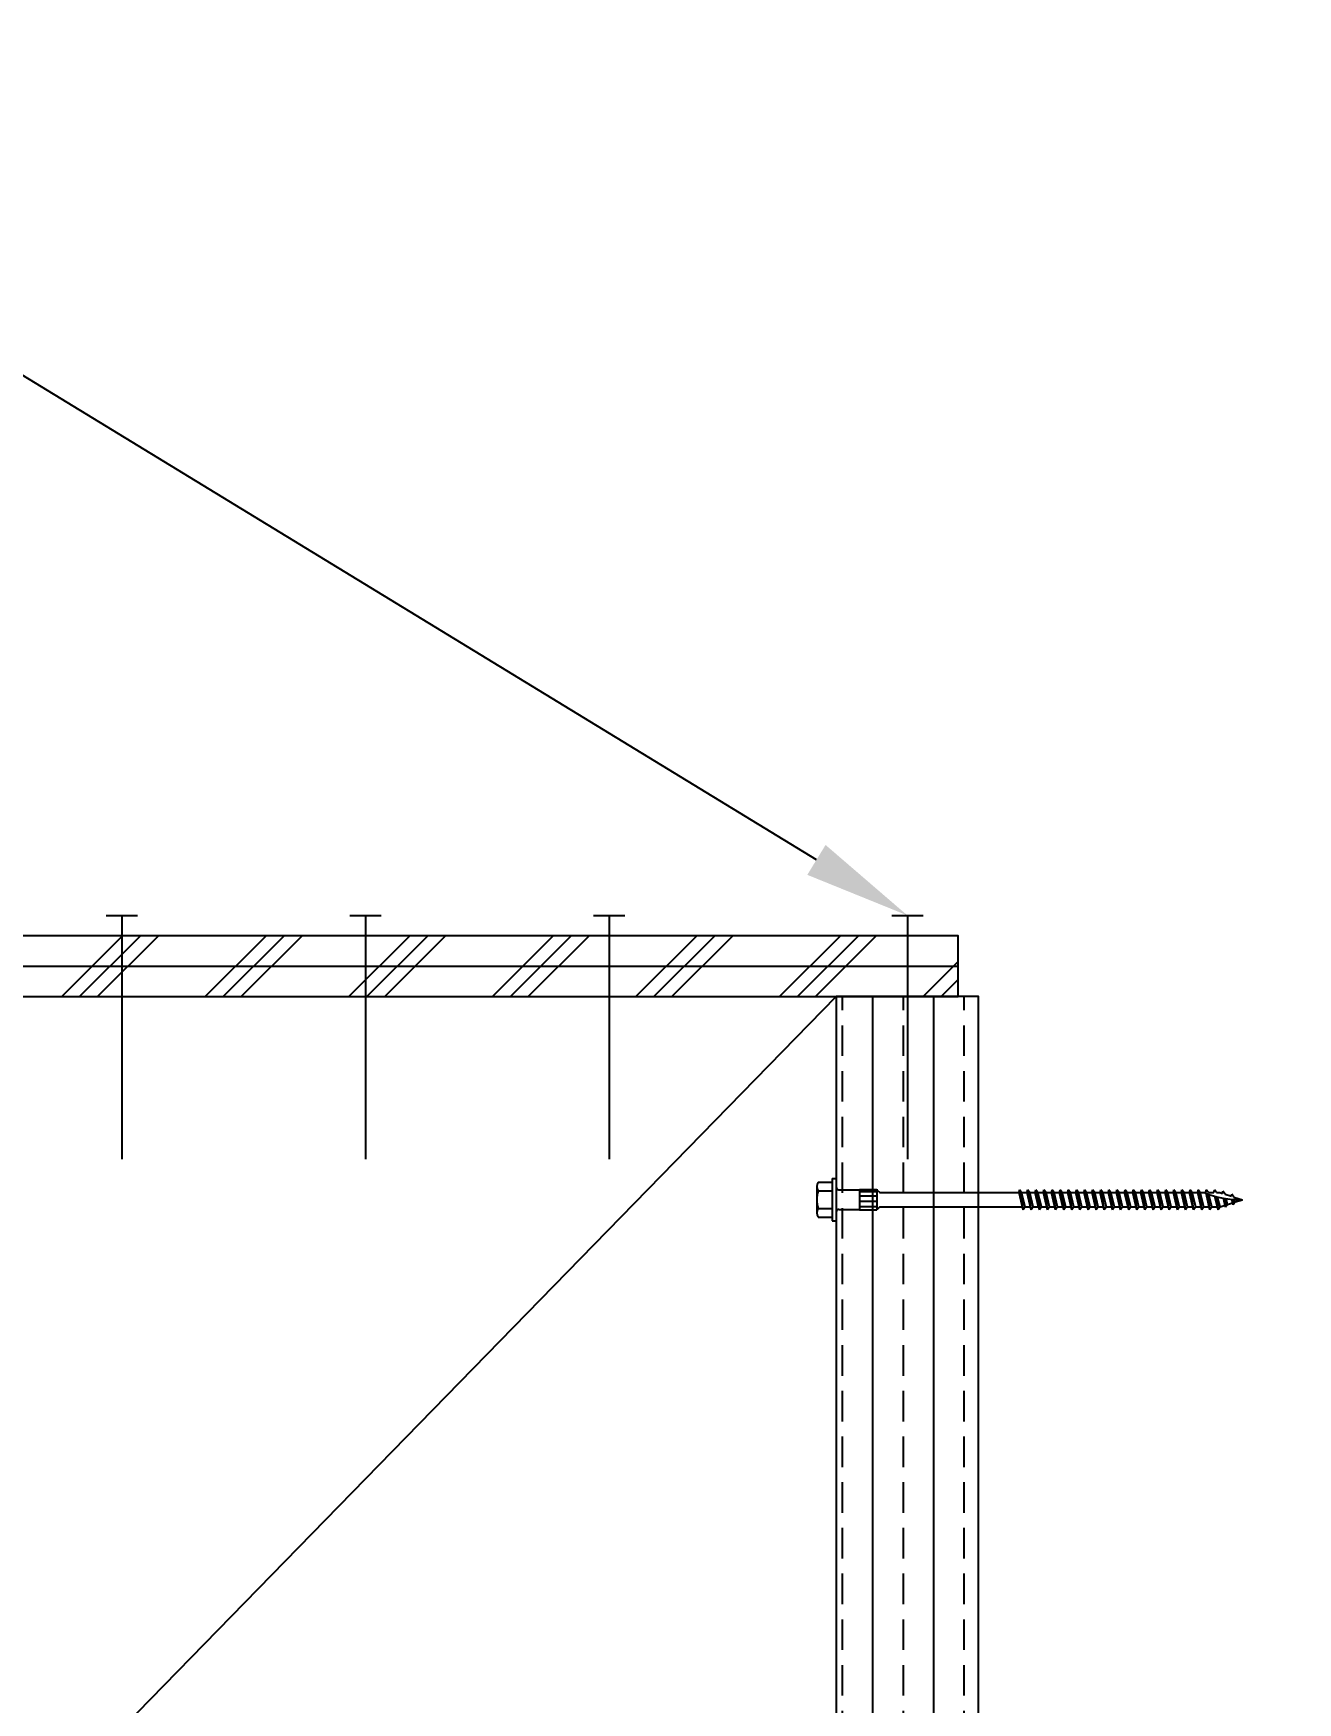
# Model space of a CAD drawing. Header units: inches. Extents: x -2661 to 42767, y -1222 to 9099.
# Drawn here: x 1847.16 to 1862.73, y 1281.73 to 1302.28 of the extents above; entities that cross this region are included whole.
import ezdxf
from ezdxf import colors
from ezdxf.entities.mleader import LeaderData, LeaderLine
from ezdxf.math import Vec2, Vec3

# ---------------------------------------------------------------- set-up
doc = ezdxf.new("R2010")
doc.units = ezdxf.units.IN
doc.header["$LTSCALE"] = 12
doc.header["$MEASUREMENT"] = 0
doc.layers.get('0').update_dxf_attribs({"linetype": 'CONTINUOUS'})
for name, color, linetype in [('S-ANNO-NOTE', 4, 'CONTINUOUS'), ('S-FASTENERS', 2, 'CONTINUOUS'), ('S-NAIL', 2, 'CONTINUOUS'), ('S-SIMPSON', 2, 'CONTINUOUS'), ('S-WOOD', 3, 'CONTINUOUS')]:
    doc.layers.add(name, color=color, linetype=linetype)
doc.styles.add('Arial', font='arial.ttf', dxfattribs={"width": 0.85})

# ---------------------------------------------------------------- blocks, each defined once
blk = doc.blocks.new('*U520')
at = {"color": 0}
blk.add_line((0, 11.875), (11.594, 0), dxfattribs=at)
blk.add_lwpolyline([(0, 11.875), (0, 0), (11.594, 0), (11.594, 11.875)], close=True)
blk = doc.blocks.new('10d')
at = {"color": 3}
blk.add_line((0.193, 0.25), (-0.193, 0.25), dxfattribs=at)
at = {"color": 2}
blk.add_line((0, 0.25), (0, -2.75), dxfattribs=at)
blk = doc.blocks.new('*U1291')
at = {"layer": 'S-WOOD'}
h = blk.add_hatch(dxfattribs=at)
h.set_pattern_fill('ANSI33', color=1, scale=3, angle=45, style=0)
h.set_pattern_definition([(90, (0.25, -8.375), (-0.75, 1e-16), []), (90, (0.625, -8), (-0.75, 1e-16), [0.375, -0.1875])])
h.paths.add_polyline_path([(1.75, -11.875), (0, -11.875), (0, 0), (1.75, 0)])
at = {"color": 4}
blk.add_lwpolyline([(0, 0), (1.75, 0), (1.75, -11.875), (0, -11.875)], close=True, dxfattribs=at)
blk.add_lwpolyline([(1.75, -11.875), (0, -11.875), (0, 0), (1.75, 0)], close=True)
blk = doc.blocks.new('SDS.25X5-f')
at = {"layer": 'S-SIMPSON'}
for p, q in [((-0.217, 0.224), (-0.217, 0.05)), ((0.162, 0.24), (-0.162, 0.24)), ((-0.108, 0.224), (-0.108, 0.05)), ((0.108, 0.224), (0.108, 0.05)), ((0.217, 0.224), (0.217, 0.05)), ((0.26, 0.05), (-0.26, 0.05)), ((-0.26, 0.05), (-0.26, 0)), ((0.26, 0), (-0.26, 0)), ((0.26, 0.05), (0.26, 0)), ((-0.126, -0.286), (-0.126, -0.5)), ((0.126, -0.286), (-0.126, -0.286)), ((-0.082, -0.286), (-0.082, -0.5)), ((-0.019, -0.286), (-0.019, -0.5)), ((0.049, -0.286), (0.049, -0.5)), ((0.102, -0.286), (0.102, -0.5)), ((0.126, -0.286), (0.126, -0.5)), ((0.128, -0.5), (-0.124, -0.5)), ((-0.087, -0.536), (-0.123, -0.5)), ((-0.087, -0.536), (-0.087, -2.291)), ((-0.087, -0.575), (-0.087, -2.291)), ((0.123, -0.5), (0.087, -0.536)), ((0.087, -0.532), (0.087, -2.25)), ((0.087, -0.532), (0.087, -2.25)), ((-0.087, -2.225), (-0.087, -2.291)), ((-0.087, -2.225), (-0.087, -2.291)), ((-0.087, -2.225), (-0.087, -2.291)), ((0.087, -2.182), (0.087, -2.25)), ((0.087, -2.182), (0.087, -2.25))]:
    blk.add_line(p, q, dxfattribs=at)
at = {"layer": 'S-SIMPSON', "color": 1}
for p, q in [((-0.123, -2.3), (0.087, -2.25)), ((-0.123, -2.3), (0.087, -2.25)), ((-0.123, -2.3), (0.087, -2.25)), ((0.123, -2.256), (-0.123, -2.3)), ((0.123, -2.256), (-0.123, -2.3)), ((0.123, -2.256), (-0.123, -2.3)), ((0.087, -2.25), (0.123, -2.256)), ((0.087, -2.25), (0.123, -2.256)), ((0.087, -2.25), (0.123, -2.256)), ((0.087, -2.282), (0.123, -2.256)), ((0.087, -2.282), (0.123, -2.256)), ((0.087, -2.282), (0.123, -2.256)), ((-0.087, -2.325), (-0.123, -2.3)), ((-0.087, -2.325), (-0.123, -2.3)), ((-0.087, -2.325), (-0.123, -2.3)), ((-0.123, -2.4), (0.087, -2.35)), ((-0.123, -2.4), (0.087, -2.35)), ((-0.123, -2.4), (0.087, -2.35)), ((-0.123, -2.4), (0.087, -2.35)), ((0.123, -2.356), (-0.123, -2.4)), ((0.123, -2.356), (-0.123, -2.4)), ((0.123, -2.356), (-0.123, -2.4)), ((0.123, -2.356), (-0.123, -2.4)), ((-0.087, -2.425), (-0.123, -2.4)), ((-0.087, -2.425), (-0.123, -2.4)), ((-0.087, -2.425), (-0.123, -2.4)), ((-0.087, -2.425), (-0.123, -2.4)), ((-0.087, -2.425), (-0.123, -2.4)), ((-0.123, -2.5), (0.087, -2.45)), ((-0.123, -2.5), (0.087, -2.45)), ((-0.123, -2.5), (0.087, -2.45)), ((-0.123, -2.5), (0.087, -2.45)), ((-0.123, -2.5), (0.087, -2.45)), ((-0.123, -2.5), (0.087, -2.45)), ((-0.123, -2.5), (0.087, -2.45)), ((-0.123, -2.5), (0.087, -2.45)), ((0.123, -2.456), (-0.123, -2.5)), ((0.123, -2.456), (-0.123, -2.5)), ((0.123, -2.456), (-0.123, -2.5)), ((0.123, -2.456), (-0.123, -2.5)), ((0.123, -2.456), (-0.123, -2.5)), ((0.123, -2.456), (-0.123, -2.5)), ((0.123, -2.456), (-0.123, -2.5)), ((0.123, -2.456), (-0.123, -2.5)), ((0.123, -2.456), (-0.123, -2.5)), ((-0.087, -2.325), (0.087, -2.282)), ((-0.087, -2.325), (0.087, -2.282)), ((-0.087, -2.325), (0.087, -2.282)), ((-0.087, -2.325), (-0.087, -2.391)), ((-0.087, -2.325), (-0.087, -2.391)), ((-0.087, -2.325), (-0.087, -2.391)), ((-0.087, -2.325), (-0.087, -2.391)), ((-0.087, -2.325), (-0.087, -2.391)), ((-0.087, -2.325), (-0.087, -2.391)), ((-0.087, -2.425), (0.087, -2.382)), ((-0.087, -2.425), (0.087, -2.382)), ((-0.087, -2.425), (0.087, -2.382)), ((-0.087, -2.425), (0.087, -2.382)), ((-0.087, -2.425), (0, -2.403)), ((-0.087, -2.425), (-0.087, -2.491)), ((-0.087, -2.425), (-0.087, -2.491)), ((-0.087, -2.425), (-0.087, -2.491)), ((-0.087, -2.425), (-0.087, -2.491)), ((-0.087, -2.425), (-0.087, -2.491)), ((-0.087, -2.425), (-0.087, -2.491)), ((-0.087, -2.425), (-0.087, -2.491)), ((-0.087, -2.425), (-0.087, -2.491)), ((-0.087, -2.425), (-0.087, -2.491)), ((-0.087, -2.425), (-0.087, -2.491)), ((-0.087, -2.425), (-0.087, -2.491)), ((-0.087, -2.425), (-0.087, -2.491)), ((-0.087, -2.491), (0.087, -2.45)), ((0.087, -2.282), (0.087, -2.35)), ((0.087, -2.282), (0.087, -2.35)), ((0.087, -2.282), (0.087, -2.35)), ((0.087, -2.282), (0.087, -2.35)), ((0.087, -2.282), (0.087, -2.35)), ((0.087, -2.282), (0.087, -2.35)), ((0.087, -2.35), (0.123, -2.356)), ((0.087, -2.35), (0.123, -2.356)), ((0.087, -2.35), (0.123, -2.356)), ((0.087, -2.35), (0.123, -2.356)), ((0.087, -2.382), (0.123, -2.356)), ((0.087, -2.382), (0.123, -2.356)), ((0.087, -2.382), (0.123, -2.356)), ((0.087, -2.382), (0.123, -2.356)), ((0.087, -2.382), (0.087, -2.45)), ((0.087, -2.382), (0.087, -2.45)), ((0.087, -2.382), (0.087, -2.45)), ((0.087, -2.382), (0.087, -2.45)), ((0.087, -2.382), (0.087, -2.45)), ((0.087, -2.382), (0.087, -2.45)), ((0.087, -2.382), (0.087, -2.45)), ((0.087, -2.382), (0.087, -2.45)), ((0.087, -2.382), (0.087, -2.45)), ((0.087, -2.382), (0.087, -2.45)), ((0.087, -2.45), (0.123, -2.456)), ((0.087, -2.45), (0.123, -2.456)), ((0.087, -2.45), (0.123, -2.456)), ((0.087, -2.45), (0.123, -2.456)), ((0.087, -2.45), (0.123, -2.456)), ((0.087, -2.45), (0.123, -2.456)), ((0.087, -2.45), (0.123, -2.456)), ((0.087, -2.45), (0.123, -2.456)), ((0.087, -2.45), (0.123, -2.456)), ((0.087, -2.482), (0.123, -2.456)), ((0.087, -2.482), (0.123, -2.456)), ((0.087, -2.482), (0.123, -2.456)), ((0.087, -2.482), (0.123, -2.456)), ((0.087, -2.482), (0.123, -2.456)), ((0.087, -2.482), (0.123, -2.456)), ((0.087, -2.482), (0.123, -2.456)), ((0.087, -2.482), (0.123, -2.456)), ((0.087, -2.482), (0.123, -2.456)), ((-0.087, -2.525), (-0.123, -2.5)), ((-0.087, -2.525), (-0.123, -2.5)), ((-0.087, -2.525), (-0.123, -2.5)), ((-0.087, -2.525), (-0.123, -2.5)), ((-0.087, -2.525), (-0.123, -2.5)), ((-0.087, -2.525), (-0.123, -2.5)), ((-0.087, -2.525), (-0.123, -2.5)), ((-0.087, -2.525), (-0.123, -2.5)), ((-0.087, -2.525), (-0.123, -2.5)), ((-0.087, -2.525), (-0.123, -2.5)), ((-0.087, -2.525), (-0.123, -2.5)), ((-0.087, -2.525), (-0.123, -2.5)), ((-0.087, -2.525), (-0.123, -2.5)), ((-0.123, -2.6), (0.087, -2.55)), ((-0.123, -2.6), (0.087, -2.55)), ((-0.123, -2.6), (0.087, -2.55)), ((-0.123, -2.6), (0.087, -2.55)), ((-0.123, -2.6), (0.087, -2.55)), ((-0.123, -2.6), (0.087, -2.55)), ((-0.123, -2.6), (0.087, -2.55)), ((-0.123, -2.6), (0.087, -2.55)), ((-0.123, -2.6), (0.087, -2.55)), ((0.123, -2.556), (-0.123, -2.6)), ((0.123, -2.556), (-0.123, -2.6)), ((0.123, -2.556), (-0.123, -2.6)), ((0.123, -2.556), (-0.123, -2.6)), ((0.123, -2.556), (-0.123, -2.6)), ((0.123, -2.556), (-0.123, -2.6)), ((0.123, -2.556), (-0.123, -2.6)), ((0.123, -2.556), (-0.123, -2.6)), ((0.123, -2.556), (-0.123, -2.6)), ((-0.087, -2.625), (-0.123, -2.6)), ((-0.087, -2.625), (-0.123, -2.6)), ((-0.087, -2.625), (-0.123, -2.6)), ((-0.087, -2.625), (-0.123, -2.6)), ((-0.087, -2.625), (-0.123, -2.6)), ((-0.087, -2.625), (-0.123, -2.6)), ((-0.087, -2.625), (-0.123, -2.6)), ((-0.087, -2.625), (-0.123, -2.6)), ((-0.087, -2.625), (-0.123, -2.6)), ((-0.123, -2.7), (0.087, -2.65)), ((-0.123, -2.7), (0.087, -2.65)), ((-0.123, -2.7), (0.087, -2.65)), ((-0.123, -2.7), (0.087, -2.65)), ((-0.123, -2.7), (0.087, -2.65)), ((-0.123, -2.7), (0.087, -2.65)), ((-0.123, -2.7), (0.087, -2.65)), ((-0.123, -2.7), (0.087, -2.65)), ((-0.123, -2.7), (0.087, -2.65)), ((-0.123, -2.7), (0.087, -2.65)), ((-0.123, -2.7), (0.087, -2.65)), ((0.123, -2.656), (-0.123, -2.7)), ((0.123, -2.656), (-0.123, -2.7)), ((0.123, -2.656), (-0.123, -2.7)), ((0.123, -2.656), (-0.123, -2.7)), ((0.123, -2.656), (-0.123, -2.7)), ((0.123, -2.656), (-0.123, -2.7)), ((0.123, -2.656), (-0.123, -2.7)), ((0.123, -2.656), (-0.123, -2.7)), ((0.123, -2.656), (-0.123, -2.7)), ((0.123, -2.656), (-0.123, -2.7)), ((0.123, -2.656), (-0.123, -2.7)), ((-0.087, -2.525), (0.087, -2.482)), ((-0.087, -2.525), (0.087, -2.482)), ((-0.087, -2.525), (0.087, -2.482)), ((-0.087, -2.525), (0.087, -2.482)), ((-0.087, -2.525), (0.087, -2.482)), ((-0.087, -2.525), (0.087, -2.482)), ((-0.087, -2.525), (0.087, -2.482)), ((-0.087, -2.525), (0.087, -2.482)), ((-0.087, -2.525), (0.087, -2.482)), ((-0.087, -2.525), (0.013, -2.5)), ((-0.087, -2.525), (0.013, -2.5)), ((-0.087, -2.525), (0.013, -2.5)), ((-0.087, -2.525), (0, -2.503)), ((-0.087, -2.525), (-0.087, -2.591)), ((-0.087, -2.525), (-0.087, -2.591)), ((-0.087, -2.525), (-0.087, -2.591)), ((-0.087, -2.525), (-0.087, -2.591)), ((-0.087, -2.525), (-0.087, -2.591)), ((-0.087, -2.525), (-0.087, -2.591)), ((-0.087, -2.525), (-0.087, -2.591)), ((-0.087, -2.525), (-0.087, -2.591)), ((-0.087, -2.525), (-0.087, -2.591)), ((-0.087, -2.525), (-0.087, -2.591)), ((-0.087, -2.525), (-0.087, -2.591)), ((-0.087, -2.625), (0.087, -2.582)), ((-0.087, -2.625), (0.087, -2.582)), ((-0.087, -2.625), (0.087, -2.582)), ((-0.087, -2.625), (0.087, -2.582)), ((-0.087, -2.625), (0.087, -2.582)), ((-0.087, -2.625), (0.087, -2.582)), ((-0.087, -2.625), (0.087, -2.582)), ((-0.087, -2.625), (0.087, -2.582)), ((-0.087, -2.625), (0.087, -2.582)), ((-0.087, -2.625), (-0.087, -2.691)), ((-0.087, -2.625), (-0.087, -2.691)), ((-0.087, -2.625), (-0.087, -2.691)), ((-0.087, -2.625), (-0.087, -2.691)), ((-0.087, -2.625), (-0.087, -2.691)), ((-0.087, -2.625), (-0.087, -2.691)), ((-0.087, -2.625), (-0.087, -2.691)), ((-0.087, -2.625), (-0.087, -2.691)), ((-0.087, -2.625), (-0.087, -2.691)), ((-0.087, -2.625), (-0.087, -2.691)), ((-0.087, -2.625), (-0.087, -2.691)), ((0.087, -2.482), (0.087, -2.55)), ((0.087, -2.482), (0.087, -2.55)), ((0.087, -2.482), (0.087, -2.55)), ((0.087, -2.482), (0.087, -2.55)), ((0.087, -2.482), (0.087, -2.55)), ((0.087, -2.482), (0.087, -2.55)), ((0.087, -2.482), (0.087, -2.55)), ((0.087, -2.482), (0.087, -2.55)), ((0.087, -2.482), (0.087, -2.55)), ((0.087, -2.482), (0.087, -2.55)), ((0.087, -2.482), (0.087, -2.55)), ((0.087, -2.482), (0.087, -2.55)), ((0.087, -2.482), (0.087, -2.55)), ((0.087, -2.55), (0.123, -2.556)), ((0.087, -2.55), (0.123, -2.556)), ((0.087, -2.55), (0.123, -2.556)), ((0.087, -2.55), (0.123, -2.556)), ((0.087, -2.55), (0.123, -2.556)), ((0.087, -2.55), (0.123, -2.556)), ((0.087, -2.55), (0.123, -2.556)), ((0.087, -2.55), (0.123, -2.556)), ((0.087, -2.55), (0.123, -2.556)), ((0.087, -2.582), (0.123, -2.556)), ((0.087, -2.582), (0.123, -2.556)), ((0.087, -2.582), (0.123, -2.556)), ((0.087, -2.582), (0.123, -2.556)), ((0.087, -2.582), (0.123, -2.556)), ((0.087, -2.582), (0.123, -2.556)), ((0.087, -2.582), (0.123, -2.556)), ((0.087, -2.582), (0.123, -2.556)), ((0.087, -2.582), (0.123, -2.556)), ((0.087, -2.582), (0.087, -2.65)), ((0.087, -2.582), (0.087, -2.65)), ((0.087, -2.582), (0.087, -2.65)), ((0.087, -2.582), (0.087, -2.65)), ((0.087, -2.582), (0.087, -2.65)), ((0.087, -2.582), (0.087, -2.65)), ((0.087, -2.582), (0.087, -2.65)), ((0.087, -2.582), (0.087, -2.65)), ((0.087, -2.582), (0.087, -2.65)), ((0.087, -2.582), (0.087, -2.65)), ((0.087, -2.582), (0.087, -2.65)), ((0.087, -2.65), (0.123, -2.656)), ((0.087, -2.65), (0.123, -2.656)), ((0.087, -2.65), (0.123, -2.656)), ((0.087, -2.65), (0.123, -2.656)), ((0.087, -2.65), (0.123, -2.656)), ((0.087, -2.65), (0.123, -2.656)), ((0.087, -2.65), (0.123, -2.656)), ((0.087, -2.65), (0.123, -2.656)), ((0.087, -2.65), (0.123, -2.656)), ((0.087, -2.65), (0.123, -2.656)), ((0.087, -2.65), (0.123, -2.656)), ((0.087, -2.682), (0.123, -2.656)), ((0.087, -2.682), (0.123, -2.656)), ((0.087, -2.682), (0.123, -2.656)), ((0.087, -2.682), (0.123, -2.656)), ((0.087, -2.682), (0.123, -2.656)), ((0.087, -2.682), (0.123, -2.656)), ((0.087, -2.682), (0.123, -2.656)), ((0.087, -2.682), (0.123, -2.656)), ((0.087, -2.682), (0.123, -2.656)), ((0.087, -2.682), (0.123, -2.656)), ((0.087, -2.682), (0.123, -2.656)), ((-0.087, -2.725), (-0.123, -2.7)), ((-0.087, -2.725), (-0.123, -2.7)), ((-0.087, -2.725), (-0.123, -2.7)), ((-0.087, -2.725), (-0.123, -2.7)), ((-0.087, -2.725), (-0.123, -2.7)), ((-0.087, -2.725), (-0.123, -2.7)), ((-0.087, -2.725), (-0.123, -2.7)), ((-0.087, -2.725), (-0.123, -2.7)), ((-0.087, -2.725), (-0.123, -2.7)), ((-0.087, -2.725), (-0.123, -2.7)), ((-0.087, -2.725), (-0.123, -2.7)), ((-0.087, -2.725), (-0.123, -2.7)), ((-0.087, -2.725), (-0.123, -2.7)), ((-0.123, -2.8), (0.087, -2.75)), ((-0.123, -2.8), (0.087, -2.75)), ((-0.123, -2.8), (0.087, -2.75)), ((-0.123, -2.8), (0.087, -2.75)), ((-0.123, -2.8), (0.087, -2.75)), ((-0.123, -2.8), (0.087, -2.75)), ((-0.123, -2.8), (0.087, -2.75)), ((-0.123, -2.8), (0.087, -2.75)), ((0.123, -2.756), (-0.123, -2.8)), ((0.123, -2.756), (-0.123, -2.8)), ((0.123, -2.756), (-0.123, -2.8)), ((0.123, -2.756), (-0.123, -2.8)), ((0.123, -2.756), (-0.123, -2.8)), ((0.123, -2.756), (-0.123, -2.8)), ((0.123, -2.756), (-0.123, -2.8)), ((0.123, -2.756), (-0.123, -2.8)), ((0.123, -2.756), (-0.123, -2.8)), ((-0.087, -2.825), (-0.123, -2.8)), ((-0.087, -2.825), (-0.123, -2.8)), ((-0.087, -2.825), (-0.123, -2.8)), ((-0.087, -2.825), (-0.123, -2.8)), ((-0.087, -2.825), (-0.123, -2.8)), ((-0.087, -2.825), (-0.123, -2.8)), ((-0.087, -2.825), (-0.123, -2.8)), ((-0.087, -2.825), (-0.123, -2.8)), ((-0.087, -2.825), (-0.123, -2.8)), ((-0.087, -2.825), (-0.123, -2.8)), ((-0.123, -2.9), (0.087, -2.85)), ((-0.123, -2.9), (0.087, -2.85)), ((-0.123, -2.9), (0.087, -2.85)), ((-0.123, -2.9), (0.087, -2.85)), ((-0.123, -2.9), (0.087, -2.85)), ((-0.123, -2.9), (0.087, -2.85)), ((0.123, -2.856), (-0.123, -2.9)), ((0.123, -2.856), (-0.123, -2.9)), ((0.123, -2.856), (-0.123, -2.9)), ((0.123, -2.856), (-0.123, -2.9)), ((0.123, -2.856), (-0.123, -2.9)), ((0.123, -2.856), (-0.123, -2.9)), ((-0.087, -2.725), (0.087, -2.682)), ((-0.087, -2.725), (0.087, -2.682)), ((-0.087, -2.725), (0.087, -2.682)), ((-0.087, -2.725), (0.087, -2.682)), ((-0.087, -2.725), (0.087, -2.682)), ((-0.087, -2.725), (0.087, -2.682)), ((-0.087, -2.725), (0.087, -2.682)), ((-0.087, -2.725), (0.087, -2.682)), ((-0.087, -2.725), (0.087, -2.682)), ((-0.087, -2.725), (0.087, -2.682)), ((-0.087, -2.725), (0.087, -2.682)), ((-0.087, -2.725), (0, -2.703)), ((-0.087, -2.725), (0, -2.703)), ((-0.087, -2.725), (-0.087, -2.791)), ((-0.087, -2.725), (-0.087, -2.791)), ((-0.087, -2.725), (-0.087, -2.791)), ((-0.087, -2.725), (-0.087, -2.791)), ((-0.087, -2.725), (-0.087, -2.791)), ((-0.087, -2.725), (-0.087, -2.791)), ((-0.087, -2.725), (-0.087, -2.791)), ((-0.087, -2.725), (-0.087, -2.791)), ((-0.087, -2.725), (-0.087, -2.791)), ((-0.087, -2.725), (-0.087, -2.791)), ((-0.087, -2.791), (0.087, -2.75)), ((-0.087, -2.825), (0.087, -2.782)), ((-0.087, -2.825), (0.087, -2.782)), ((-0.087, -2.825), (0.087, -2.782)), ((-0.087, -2.825), (0.087, -2.782)), ((-0.087, -2.825), (0.087, -2.782)), ((-0.087, -2.825), (0.087, -2.782)), ((-0.087, -2.825), (0.087, -2.782)), ((-0.087, -2.825), (0.087, -2.782)), ((-0.087, -2.825), (0.087, -2.782)), ((-0.087, -2.825), (0, -2.803)), ((-0.087, -2.825), (-0.087, -2.891)), ((-0.087, -2.825), (-0.087, -2.891)), ((-0.087, -2.825), (-0.087, -2.891)), ((-0.087, -2.825), (-0.087, -2.891)), ((-0.087, -2.825), (-0.087, -2.891)), ((-0.087, -2.825), (-0.087, -2.891)), ((-0.087, -2.825), (-0.087, -2.891)), ((-0.087, -2.825), (-0.087, -2.891)), ((0.087, -2.682), (0.087, -2.75)), ((0.087, -2.682), (0.087, -2.75)), ((0.087, -2.682), (0.087, -2.75)), ((0.087, -2.682), (0.087, -2.75)), ((0.087, -2.682), (0.087, -2.75)), ((0.087, -2.682), (0.087, -2.75)), ((0.087, -2.682), (0.087, -2.75)), ((0.087, -2.682), (0.087, -2.75)), ((0.087, -2.75), (0.123, -2.756)), ((0.087, -2.75), (0.123, -2.756)), ((0.087, -2.75), (0.123, -2.756)), ((0.087, -2.75), (0.123, -2.756)), ((0.087, -2.75), (0.123, -2.756)), ((0.087, -2.75), (0.123, -2.756)), ((0.087, -2.75), (0.123, -2.756)), ((0.087, -2.75), (0.123, -2.756)), ((0.087, -2.75), (0.123, -2.756)), ((0.087, -2.782), (0.123, -2.756)), ((0.087, -2.782), (0.123, -2.756)), ((0.087, -2.782), (0.123, -2.756)), ((0.087, -2.782), (0.123, -2.756)), ((0.087, -2.782), (0.123, -2.756)), ((0.087, -2.782), (0.123, -2.756)), ((0.087, -2.782), (0.123, -2.756)), ((0.087, -2.782), (0.123, -2.756)), ((0.087, -2.782), (0.123, -2.756)), ((0.087, -2.782), (0.087, -2.85)), ((0.087, -2.782), (0.087, -2.85)), ((0.087, -2.782), (0.087, -2.85)), ((0.087, -2.782), (0.087, -2.85)), ((0.087, -2.782), (0.087, -2.85)), ((0.087, -2.782), (0.087, -2.85)), ((0.087, -2.782), (0.087, -2.85)), ((0.087, -2.782), (0.087, -2.85)), ((0.087, -2.782), (0.087, -2.85)), ((0.087, -2.85), (0.123, -2.856)), ((0.087, -2.85), (0.123, -2.856)), ((0.087, -2.85), (0.123, -2.856)), ((0.087, -2.85), (0.123, -2.856)), ((0.087, -2.85), (0.123, -2.856)), ((0.087, -2.85), (0.123, -2.856)), ((0.087, -2.882), (0.123, -2.856)), ((0.087, -2.882), (0.123, -2.856)), ((0.087, -2.882), (0.123, -2.856)), ((0.087, -2.882), (0.123, -2.856)), ((0.087, -2.882), (0.123, -2.856)), ((0.087, -2.882), (0.123, -2.856)), ((-0.087, -2.925), (-0.123, -2.9)), ((-0.087, -2.925), (-0.123, -2.9)), ((-0.087, -2.925), (-0.123, -2.9)), ((-0.087, -2.925), (-0.123, -2.9)), ((-0.087, -2.925), (-0.123, -2.9)), ((-0.087, -2.925), (-0.123, -2.9)), ((-0.123, -3), (0.087, -2.95)), ((-0.123, -3), (0.087, -2.95)), ((-0.123, -3), (0.087, -2.95)), ((-0.123, -3), (0.087, -2.95)), ((-0.123, -3), (0.087, -2.95)), ((-0.123, -3), (0.087, -2.95)), ((-0.123, -3), (0.087, -2.95)), ((0.123, -2.956), (-0.123, -3)), ((0.123, -2.956), (-0.123, -3)), ((0.123, -2.956), (-0.123, -3)), ((0.123, -2.956), (-0.123, -3)), ((0.123, -2.956), (-0.123, -3)), ((0.123, -2.956), (-0.123, -3)), ((0.123, -2.956), (-0.123, -3)), ((-0.087, -3.025), (-0.123, -3)), ((-0.087, -3.025), (-0.123, -3)), ((-0.087, -3.025), (-0.123, -3)), ((-0.087, -3.025), (-0.123, -3)), ((-0.087, -3.025), (-0.123, -3)), ((-0.087, -3.025), (-0.123, -3)), ((-0.087, -3.025), (-0.123, -3)), ((-0.087, -3.025), (-0.123, -3)), ((-0.123, -3.1), (0.087, -3.05)), ((-0.123, -3.1), (0.087, -3.05)), ((-0.123, -3.1), (0.087, -3.05)), ((-0.123, -3.1), (0.087, -3.05)), ((-0.123, -3.1), (0.087, -3.05)), ((-0.123, -3.1), (0.087, -3.05)), ((0.123, -3.056), (-0.123, -3.1)), ((0.123, -3.056), (-0.123, -3.1)), ((0.123, -3.056), (-0.123, -3.1)), ((0.123, -3.056), (-0.123, -3.1)), ((0.123, -3.056), (-0.123, -3.1)), ((0.123, -3.056), (-0.123, -3.1)), ((-0.087, -2.925), (0.087, -2.882)), ((-0.087, -2.925), (0.087, -2.882)), ((-0.087, -2.925), (0.087, -2.882)), ((-0.087, -2.925), (0.087, -2.882)), ((-0.087, -2.925), (0.087, -2.882)), ((-0.087, -2.925), (0.087, -2.882)), ((-0.087, -2.925), (-0.087, -2.991)), ((-0.087, -2.925), (-0.087, -2.991)), ((-0.087, -2.925), (-0.087, -2.991)), ((-0.087, -2.925), (-0.087, -2.991)), ((-0.087, -2.925), (-0.087, -2.991)), ((-0.087, -2.925), (-0.087, -2.991)), ((-0.087, -2.925), (-0.087, -2.991)), ((-0.087, -3.025), (0.087, -2.982)), ((-0.087, -3.025), (0.087, -2.982)), ((-0.087, -3.025), (0.087, -2.982)), ((-0.087, -3.025), (0.087, -2.982)), ((-0.087, -3.025), (0.087, -2.982)), ((-0.087, -3.025), (0.087, -2.982)), ((-0.087, -3.025), (0.087, -2.982)), ((-0.087, -3.025), (0, -3.003)), ((-0.087, -3.025), (-0.087, -3.091)), ((-0.087, -3.025), (-0.087, -3.091)), ((-0.087, -3.025), (-0.087, -3.091)), ((-0.087, -3.025), (-0.087, -3.091)), ((-0.087, -3.025), (-0.087, -3.091)), ((-0.087, -3.025), (-0.087, -3.091)), ((-0.087, -3.025), (-0.087, -3.091)), ((-0.087, -3.025), (-0.087, -3.091)), ((-0.087, -3.125), (0.087, -3.082)), ((-0.087, -3.125), (0.087, -3.082)), ((-0.087, -3.125), (0.087, -3.082)), ((-0.087, -3.125), (0.087, -3.082)), ((-0.087, -3.125), (0.087, -3.082)), ((-0.087, -3.125), (0.087, -3.082)), ((0.087, -2.882), (0.087, -2.95)), ((0.087, -2.882), (0.087, -2.95)), ((0.087, -2.882), (0.087, -2.95)), ((0.087, -2.882), (0.087, -2.95)), ((0.087, -2.882), (0.087, -2.95)), ((0.087, -2.882), (0.087, -2.95)), ((0.087, -2.882), (0.087, -2.95)), ((0.087, -2.95), (0.123, -2.956)), ((0.087, -2.95), (0.123, -2.956)), ((0.087, -2.95), (0.123, -2.956)), ((0.087, -2.95), (0.123, -2.956)), ((0.087, -2.95), (0.123, -2.956)), ((0.087, -2.95), (0.123, -2.956)), ((0.087, -2.95), (0.123, -2.956)), ((0.087, -2.982), (0.123, -2.956)), ((0.087, -2.982), (0.123, -2.956)), ((0.087, -2.982), (0.123, -2.956)), ((0.087, -2.982), (0.123, -2.956)), ((0.087, -2.982), (0.123, -2.956)), ((0.087, -2.982), (0.123, -2.956)), ((0.087, -2.982), (0.123, -2.956)), ((0.087, -2.982), (0.087, -3.05)), ((0.087, -2.982), (0.087, -3.05)), ((0.087, -2.982), (0.087, -3.05)), ((0.087, -2.982), (0.087, -3.05)), ((0.087, -2.982), (0.087, -3.05)), ((0.087, -2.982), (0.087, -3.05)), ((0.087, -2.982), (0.087, -3.05)), ((0.087, -2.982), (0.087, -3.05)), ((0.087, -2.982), (0.087, -3.05)), ((0.087, -2.982), (0.087, -3.05)), ((0.087, -2.982), (0.087, -3.05)), ((0.087, -2.982), (0.087, -3.05)), ((0.087, -2.982), (0.087, -3.05)), ((0.087, -2.982), (0.087, -3.05)), ((0.087, -3.05), (0.123, -3.056)), ((0.087, -3.05), (0.123, -3.056)), ((0.087, -3.05), (0.123, -3.056)), ((0.087, -3.05), (0.123, -3.056)), ((0.087, -3.05), (0.123, -3.056)), ((0.087, -3.05), (0.123, -3.056)), ((0.087, -3.082), (0.123, -3.056)), ((0.087, -3.082), (0.123, -3.056)), ((0.087, -3.082), (0.123, -3.056)), ((0.087, -3.082), (0.123, -3.056)), ((0.087, -3.082), (0.123, -3.056)), ((0.087, -3.082), (0.123, -3.056)), ((0.087, -3.082), (0.087, -3.15)), ((0.087, -3.082), (0.087, -3.15)), ((0.087, -3.082), (0.087, -3.15)), ((0.087, -3.082), (0.087, -3.15)), ((0.087, -3.082), (0.087, -3.15)), ((0.087, -3.082), (0.087, -3.15)), ((0.087, -3.082), (0.087, -3.15)), ((-0.087, -3.125), (-0.123, -3.1)), ((-0.087, -3.125), (-0.123, -3.1)), ((-0.087, -3.125), (-0.123, -3.1)), ((-0.087, -3.125), (-0.123, -3.1)), ((-0.087, -3.125), (-0.123, -3.1)), ((-0.087, -3.125), (-0.123, -3.1)), ((-0.087, -3.125), (-0.123, -3.1)), ((-0.123, -3.2), (0.087, -3.15)), ((-0.123, -3.2), (0.087, -3.15)), ((-0.123, -3.2), (0.087, -3.15)), ((0.123, -3.156), (-0.123, -3.2)), ((0.123, -3.156), (-0.123, -3.2)), ((0.123, -3.156), (-0.123, -3.2)), ((-0.087, -3.225), (-0.123, -3.2)), ((-0.087, -3.225), (-0.123, -3.2)), ((-0.087, -3.225), (-0.123, -3.2)), ((-0.123, -3.3), (0.087, -3.25)), ((-0.123, -3.3), (0.087, -3.25)), ((-0.123, -3.3), (0.087, -3.25)), ((0.123, -3.256), (-0.123, -3.3)), ((0.123, -3.256), (-0.123, -3.3)), ((0.123, -3.256), (-0.123, -3.3)), ((-0.087, -3.125), (0, -3.103)), ((-0.087, -3.125), (-0.087, -3.191)), ((-0.087, -3.125), (-0.087, -3.191)), ((-0.087, -3.125), (-0.087, -3.191)), ((-0.087, -3.125), (-0.087, -3.191)), ((-0.087, -3.125), (-0.087, -3.191)), ((-0.087, -3.125), (-0.087, -3.191)), ((-0.087, -3.125), (-0.087, -3.191)), ((-0.087, -3.225), (0.087, -3.182)), ((-0.087, -3.225), (0.087, -3.182)), ((-0.087, -3.225), (0.087, -3.182)), ((-0.087, -3.225), (-0.087, -3.291)), ((-0.087, -3.225), (-0.087, -3.291)), ((-0.087, -3.225), (-0.087, -3.291)), ((-0.087, -3.225), (-0.087, -3.291)), ((-0.087, -3.225), (-0.087, -3.291)), ((-0.087, -3.325), (0.087, -3.282)), ((-0.087, -3.325), (0.087, -3.282)), ((-0.087, -3.325), (0.087, -3.282)), ((0.087, -3.15), (0.123, -3.156)), ((0.087, -3.15), (0.123, -3.156)), ((0.087, -3.15), (0.123, -3.156)), ((0.087, -3.182), (0.123, -3.156)), ((0.087, -3.182), (0.123, -3.156)), ((0.087, -3.182), (0.123, -3.156)), ((0.087, -3.182), (0.087, -3.25)), ((0.087, -3.182), (0.087, -3.25)), ((0.087, -3.182), (0.087, -3.25)), ((0.087, -3.182), (0.087, -3.25)), ((0.087, -3.182), (0.087, -3.25)), ((0.087, -3.25), (0.123, -3.256)), ((0.087, -3.25), (0.123, -3.256)), ((0.087, -3.25), (0.123, -3.256)), ((0.087, -3.282), (0.123, -3.256)), ((0.087, -3.282), (0.123, -3.256)), ((0.087, -3.282), (0.123, -3.256)), ((0.087, -3.282), (0.087, -3.35)), ((0.087, -3.282), (0.087, -3.35)), ((0.087, -3.282), (0.087, -3.35)), ((0.087, -3.282), (0.087, -3.35)), ((0.087, -3.282), (0.087, -3.35)), ((0.087, -3.282), (0.087, -3.35)), ((0.087, -3.282), (0.087, -3.35)), ((0.087, -3.282), (0.087, -3.35)), ((-0.087, -3.325), (-0.123, -3.3)), ((-0.087, -3.325), (-0.123, -3.3)), ((-0.087, -3.325), (-0.123, -3.3)), ((-0.123, -3.4), (0.087, -3.35)), ((-0.123, -3.4), (0.087, -3.35)), ((-0.123, -3.4), (0.087, -3.35)), ((-0.123, -3.4), (0.087, -3.35)), ((0.123, -3.356), (-0.123, -3.4)), ((0.123, -3.356), (-0.123, -3.4)), ((0.123, -3.356), (-0.123, -3.4)), ((0.123, -3.356), (-0.123, -3.4)), ((-0.087, -3.425), (-0.123, -3.4)), ((-0.087, -3.425), (-0.123, -3.4)), ((-0.087, -3.425), (-0.123, -3.4)), ((-0.087, -3.425), (-0.123, -3.4)), ((-0.123, -3.5), (0.087, -3.45)), ((-0.123, -3.5), (0.087, -3.45)), ((-0.123, -3.5), (0.087, -3.45)), ((-0.123, -3.5), (0.087, -3.45)), ((0.123, -3.456), (-0.123, -3.5)), ((0.123, -3.456), (-0.123, -3.5)), ((0.123, -3.456), (-0.123, -3.5)), ((0.123, -3.456), (-0.123, -3.5)), ((-0.087, -3.325), (-0.087, -3.391)), ((-0.087, -3.325), (-0.087, -3.391)), ((-0.087, -3.325), (-0.087, -3.391)), ((-0.087, -3.325), (-0.087, -3.391)), ((-0.087, -3.325), (-0.087, -3.391)), ((-0.087, -3.325), (-0.087, -3.391)), ((-0.087, -3.325), (-0.087, -3.391)), ((-0.087, -3.325), (-0.087, -3.391)), ((-0.087, -3.425), (0.087, -3.382)), ((-0.087, -3.425), (0.087, -3.382)), ((-0.087, -3.425), (0.087, -3.382)), ((-0.087, -3.425), (0.087, -3.382)), ((-0.087, -3.425), (-0.087, -3.491)), ((-0.087, -3.425), (-0.087, -3.491)), ((-0.087, -3.425), (-0.087, -3.491)), ((-0.087, -3.425), (-0.087, -3.491)), ((-0.087, -3.425), (-0.087, -3.491)), ((-0.087, -3.425), (-0.087, -3.491)), ((-0.087, -3.525), (0.087, -3.482)), ((-0.087, -3.525), (0.087, -3.482)), ((-0.087, -3.525), (0.087, -3.482)), ((-0.087, -3.525), (0.087, -3.482)), ((0.087, -3.35), (0.123, -3.356)), ((0.087, -3.35), (0.123, -3.356)), ((0.087, -3.35), (0.123, -3.356)), ((0.087, -3.35), (0.123, -3.356)), ((0.087, -3.382), (0.123, -3.356)), ((0.087, -3.382), (0.123, -3.356)), ((0.087, -3.382), (0.123, -3.356)), ((0.087, -3.382), (0.123, -3.356)), ((0.087, -3.382), (0.087, -3.45)), ((0.087, -3.382), (0.087, -3.45)), ((0.087, -3.382), (0.087, -3.45)), ((0.087, -3.382), (0.087, -3.45)), ((0.087, -3.382), (0.087, -3.45)), ((0.087, -3.382), (0.087, -3.45)), ((0.087, -3.45), (0.123, -3.456)), ((0.087, -3.45), (0.123, -3.456)), ((0.087, -3.45), (0.123, -3.456)), ((0.087, -3.45), (0.123, -3.456)), ((0.087, -3.482), (0.123, -3.456)), ((0.087, -3.482), (0.123, -3.456)), ((0.087, -3.482), (0.123, -3.456)), ((0.087, -3.482), (0.123, -3.456)), ((0.087, -3.482), (0.087, -3.55)), ((0.087, -3.482), (0.087, -3.55)), ((0.087, -3.482), (0.087, -3.55)), ((0.087, -3.482), (0.087, -3.55)), ((0.087, -3.482), (0.087, -3.55)), ((0.087, -3.482), (0.087, -3.55)), ((0.087, -3.482), (0.087, -3.55)), ((-0.087, -3.525), (-0.123, -3.5)), ((-0.087, -3.525), (-0.123, -3.5)), ((-0.087, -3.525), (-0.123, -3.5)), ((-0.087, -3.525), (-0.123, -3.5)), ((-0.087, -3.525), (-0.123, -3.5)), ((-0.123, -3.6), (0.087, -3.55)), ((-0.123, -3.6), (0.087, -3.55)), ((-0.123, -3.6), (0.087, -3.55)), ((-0.123, -3.6), (0.087, -3.55)), ((0.123, -3.556), (-0.123, -3.6)), ((0.123, -3.556), (-0.123, -3.6)), ((0.123, -3.556), (-0.123, -3.6)), ((0.123, -3.556), (-0.123, -3.6)), ((-0.087, -3.625), (-0.123, -3.6)), ((-0.087, -3.625), (-0.123, -3.6)), ((-0.087, -3.625), (-0.123, -3.6)), ((-0.087, -3.625), (-0.123, -3.6)), ((-0.123, -3.7), (0.087, -3.65)), ((-0.123, -3.7), (0.087, -3.65)), ((-0.123, -3.7), (0.087, -3.65)), ((-0.123, -3.7), (0.087, -3.65)), ((-0.123, -3.7), (0.087, -3.65)), ((0.123, -3.656), (-0.123, -3.7)), ((0.123, -3.656), (-0.123, -3.7)), ((0.123, -3.656), (-0.123, -3.7)), ((0.123, -3.656), (-0.123, -3.7)), ((0.123, -3.656), (-0.123, -3.7)), ((-0.087, -3.525), (0, -3.503)), ((-0.087, -3.525), (-0.087, -3.591)), ((-0.087, -3.525), (-0.087, -3.591)), ((-0.087, -3.525), (-0.087, -3.591)), ((-0.087, -3.525), (-0.087, -3.591)), ((-0.087, -3.525), (-0.087, -3.591)), ((-0.087, -3.525), (-0.087, -3.591)), ((-0.087, -3.525), (-0.087, -3.591)), ((-0.087, -3.625), (0.087, -3.582)), ((-0.087, -3.625), (0.087, -3.582)), ((-0.087, -3.625), (0.087, -3.582)), ((-0.087, -3.625), (0.087, -3.582)), ((-0.087, -3.625), (-0.087, -3.691)), ((-0.087, -3.625), (-0.087, -3.691)), ((-0.087, -3.625), (-0.087, -3.691)), ((-0.087, -3.625), (-0.087, -3.691)), ((-0.087, -3.625), (-0.087, -3.691)), ((-0.087, -3.625), (-0.087, -3.691)), ((-0.087, -3.625), (-0.087, -3.691)), ((-0.087, -3.725), (0.087, -3.682)), ((-0.087, -3.725), (0.087, -3.682)), ((-0.087, -3.725), (0.087, -3.682)), ((-0.087, -3.725), (0.087, -3.682)), ((-0.087, -3.725), (0.087, -3.682)), ((0.087, -3.55), (0.123, -3.556)), ((0.087, -3.55), (0.123, -3.556)), ((0.087, -3.55), (0.123, -3.556)), ((0.087, -3.55), (0.123, -3.556)), ((0.087, -3.582), (0.123, -3.556)), ((0.087, -3.582), (0.123, -3.556)), ((0.087, -3.582), (0.123, -3.556)), ((0.087, -3.582), (0.123, -3.556)), ((0.087, -3.582), (0.087, -3.65)), ((0.087, -3.582), (0.087, -3.65)), ((0.087, -3.582), (0.087, -3.65)), ((0.087, -3.582), (0.087, -3.65)), ((0.087, -3.582), (0.087, -3.65)), ((0.087, -3.582), (0.087, -3.65)), ((0.087, -3.582), (0.087, -3.65)), ((0.087, -3.65), (0.123, -3.656)), ((0.087, -3.65), (0.123, -3.656)), ((0.087, -3.65), (0.123, -3.656)), ((0.087, -3.65), (0.123, -3.656)), ((0.087, -3.65), (0.123, -3.656)), ((0.087, -3.682), (0.123, -3.656)), ((0.087, -3.682), (0.123, -3.656)), ((0.087, -3.682), (0.123, -3.656)), ((0.087, -3.682), (0.123, -3.656)), ((0.087, -3.682), (0.123, -3.656)), ((0.087, -3.682), (0.087, -3.75)), ((0.087, -3.682), (0.087, -3.75)), ((0.087, -3.682), (0.087, -3.75)), ((0.087, -3.682), (0.087, -3.75)), ((-0.087, -3.725), (-0.123, -3.7)), ((-0.087, -3.725), (-0.123, -3.7)), ((-0.087, -3.725), (-0.123, -3.7)), ((-0.087, -3.725), (-0.123, -3.7)), ((-0.087, -3.725), (-0.123, -3.7)), ((-0.123, -3.8), (0.087, -3.75)), ((-0.123, -3.8), (0.087, -3.75)), ((-0.123, -3.8), (0.087, -3.75)), ((-0.123, -3.8), (0.087, -3.75)), ((0.123, -3.756), (-0.123, -3.8)), ((0.123, -3.756), (-0.123, -3.8)), ((0.123, -3.756), (-0.123, -3.8)), ((0.123, -3.756), (-0.123, -3.8)), ((-0.087, -3.825), (-0.123, -3.8)), ((-0.087, -3.825), (-0.123, -3.8)), ((-0.087, -3.825), (-0.123, -3.8)), ((-0.087, -3.825), (-0.123, -3.8)), ((-0.123, -3.9), (0.087, -3.85)), ((-0.123, -3.9), (0.087, -3.85)), ((-0.123, -3.9), (0.087, -3.85)), ((-0.123, -3.9), (0.087, -3.85)), ((0.123, -3.856), (-0.123, -3.9)), ((0.123, -3.856), (-0.123, -3.9)), ((0.123, -3.856), (-0.123, -3.9)), ((0.123, -3.856), (-0.123, -3.9)), ((-0.087, -3.925), (-0.123, -3.9)), ((-0.087, -3.925), (-0.123, -3.9)), ((-0.087, -3.925), (-0.123, -3.9)), ((-0.087, -3.925), (-0.123, -3.9)), ((-0.087, -3.725), (-0.087, -3.791)), ((-0.087, -3.725), (-0.087, -3.791)), ((-0.087, -3.725), (-0.087, -3.791)), ((-0.087, -3.725), (-0.087, -3.791)), ((-0.087, -3.825), (0.087, -3.782)), ((-0.087, -3.825), (0.087, -3.782)), ((-0.087, -3.825), (0.087, -3.782)), ((-0.087, -3.825), (0.087, -3.782)), ((-0.087, -3.825), (-0.087, -3.891)), ((-0.087, -3.825), (-0.087, -3.891)), ((-0.087, -3.825), (-0.087, -3.891)), ((-0.087, -3.825), (-0.087, -3.891)), ((-0.087, -3.825), (-0.087, -3.891)), ((-0.087, -3.825), (-0.087, -3.891)), ((-0.087, -3.925), (0.087, -3.882)), ((-0.087, -3.925), (0.087, -3.882)), ((-0.087, -3.925), (0.087, -3.882)), ((-0.087, -3.925), (0.087, -3.882)), ((0.087, -3.75), (0.123, -3.756)), ((0.087, -3.75), (0.123, -3.756)), ((0.087, -3.75), (0.123, -3.756)), ((0.087, -3.75), (0.123, -3.756)), ((0.087, -3.782), (0.123, -3.756)), ((0.087, -3.782), (0.123, -3.756)), ((0.087, -3.782), (0.123, -3.756)), ((0.087, -3.782), (0.123, -3.756)), ((0.087, -3.782), (0.087, -3.85)), ((0.087, -3.782), (0.087, -3.85)), ((0.087, -3.782), (0.087, -3.85)), ((0.087, -3.782), (0.087, -3.85)), ((0.087, -3.782), (0.087, -3.85)), ((0.087, -3.782), (0.087, -3.85)), ((0.087, -3.85), (0.123, -3.856)), ((0.087, -3.85), (0.123, -3.856)), ((0.087, -3.85), (0.123, -3.856)), ((0.087, -3.85), (0.123, -3.856)), ((0.087, -3.882), (0.123, -3.856)), ((0.087, -3.882), (0.123, -3.856)), ((0.087, -3.882), (0.123, -3.856)), ((0.087, -3.882), (0.123, -3.856)), ((0.087, -3.882), (0.087, -3.95)), ((0.087, -3.882), (0.087, -3.95)), ((0.087, -3.882), (0.087, -3.95)), ((0.087, -3.882), (0.087, -3.95)), ((-0.123, -4), (0.087, -3.95)), ((-0.123, -4), (0.087, -3.95)), ((-0.123, -4), (0.087, -3.95)), ((-0.123, -4), (0.087, -3.95)), ((0.123, -3.956), (-0.123, -4)), ((0.123, -3.956), (-0.123, -4)), ((0.123, -3.956), (-0.123, -4)), ((0.123, -3.956), (-0.123, -4)), ((-0.087, -4.025), (-0.123, -4)), ((-0.087, -4.025), (-0.123, -4)), ((-0.087, -4.025), (-0.123, -4)), ((-0.087, -4.025), (-0.123, -4)), ((-0.123, -4.1), (0.087, -4.05)), ((-0.123, -4.1), (0.087, -4.05)), ((0.123, -4.056), (-0.123, -4.1)), ((0.123, -4.056), (-0.123, -4.1)), ((-0.087, -4.125), (-0.123, -4.1)), ((-0.087, -4.125), (-0.123, -4.1)), ((-0.087, -3.925), (-0.087, -3.991)), ((-0.087, -3.925), (-0.087, -3.991)), ((-0.087, -3.925), (-0.087, -3.991)), ((-0.087, -3.925), (-0.087, -3.991)), ((-0.087, -4.025), (0.087, -3.982)), ((-0.087, -4.025), (0.087, -3.982)), ((-0.087, -4.025), (0.087, -3.982)), ((-0.087, -4.025), (0.087, -3.982)), ((-0.087, -4.025), (-0.087, -4.091)), ((-0.087, -4.125), (0.087, -4.082)), ((-0.087, -4.125), (0.087, -4.082)), ((0.087, -3.95), (0.123, -3.956)), ((0.087, -3.95), (0.123, -3.956)), ((0.087, -3.95), (0.123, -3.956)), ((0.087, -3.95), (0.123, -3.956)), ((0.087, -3.982), (0.123, -3.956)), ((0.087, -3.982), (0.123, -3.956)), ((0.087, -3.982), (0.123, -3.956)), ((0.087, -3.982), (0.123, -3.956)), ((0.087, -3.982), (0.087, -4.05)), ((0.087, -4.05), (0.123, -4.056)), ((0.087, -4.05), (0.123, -4.056)), ((0.087, -4.082), (0.123, -4.056)), ((0.087, -4.082), (0.123, -4.056)), ((0.087, -4.082), (0.087, -4.15)), ((0.087, -4.082), (0.087, -4.15)), ((-0.123, -4.2), (0.087, -4.15)), ((-0.123, -4.2), (0.087, -4.15)), ((0.123, -4.156), (-0.123, -4.2)), ((0.123, -4.156), (-0.123, -4.2)), ((-0.087, -4.225), (-0.123, -4.2)), ((-0.087, -4.225), (-0.123, -4.2)), ((-0.123, -4.3), (0.087, -4.25)), ((0.123, -4.256), (-0.123, -4.3)), ((-0.087, -4.325), (-0.123, -4.3)), ((-0.087, -4.125), (-0.087, -4.191)), ((-0.087, -4.125), (-0.087, -4.191)), ((-0.087, -4.225), (0.087, -4.182)), ((-0.087, -4.225), (0.087, -4.182)), ((-0.087, -4.225), (-0.087, -4.291)), ((-0.087, -4.325), (0.087, -4.282)), ((0.087, -4.15), (0.123, -4.156)), ((0.087, -4.15), (0.123, -4.156)), ((0.087, -4.182), (0.123, -4.156)), ((0.087, -4.182), (0.123, -4.156)), ((0.087, -4.182), (0.087, -4.25)), ((0.087, -4.25), (0.123, -4.256)), ((0.087, -4.282), (0.123, -4.256)), ((0.087, -4.282), (0.087, -4.35)), ((-0.123, -4.4), (0.087, -4.35)), ((0.123, -4.356), (-0.123, -4.4)), ((-0.087, -4.425), (-0.123, -4.4)), ((-0.123, -4.5), (0.087, -4.45)), ((0.123, -4.456), (-0.123, -4.5)), ((-0.087, -4.525), (-0.123, -4.5)), ((-0.087, -4.325), (-0.087, -4.391)), ((-0.087, -4.425), (0.087, -4.382)), ((-0.087, -4.425), (-0.087, -4.491)), ((-0.087, -4.525), (0.087, -4.482)), ((0.087, -4.35), (0.123, -4.356)), ((0.087, -4.382), (0.123, -4.356)), ((0.087, -4.382), (0.087, -4.45)), ((0.087, -4.45), (0.123, -4.456)), ((0.087, -4.482), (0.123, -4.456)), ((0.087, -4.482), (0.087, -4.55)), ((-0.123, -4.6), (0.079, -4.552)), ((0.074, -4.565), (-0.123, -4.6)), ((-0.087, -4.625), (-0.123, -4.6)), ((-0.123, -4.7), (0.042, -4.661)), ((0.04, -4.671), (-0.123, -4.7)), ((-0.087, -4.725), (-0.123, -4.7)), ((-0.087, -4.525), (-0.087, -4.591)), ((-0.087, -4.625), (0.066, -4.587)), ((-0.087, -4.625), (-0.087, -4.691)), ((-0.087, -4.725), (0.033, -4.695)), ((-0.087, -4.725), (-0.067, -4.787)), ((0.087, -4.724), (0.077, -4.757)), ((0.087, -4.55), (0.123, -4.556)), ((0.087, -4.582), (0.123, -4.556)), ((0.087, -4.582), (0.087, -4.65)), ((0.087, -4.65), (0.123, -4.656)), ((0.087, -4.682), (0.123, -4.656)), ((0.087, -4.682), (0.087, -4.724)), ((-0.093, -4.793), (0.018, -4.766)), ((0.017, -4.775), (-0.093, -4.793)), ((-0.058, -4.818), (-0.093, -4.793)), ((-0.064, -4.886), (0.004, -4.87)), ((0.004, -4.877), (-0.064, -4.886)), ((-0.028, -4.91), (-0.064, -4.886)), ((-0.058, -4.818), (0.013, -4.8)), ((-0.058, -4.818), (-0.038, -4.88)), ((-0.028, -4.91), (0.002, -4.903)), ((-0.028, -4.91), (0, -5)), ((0.033, -4.895), (0, -5)), ((0.033, -4.895), (0.069, -4.87)), ((0.067, -4.786), (0.043, -4.865)), ((0.043, -4.865), (0.069, -4.87)), ((0.067, -4.786), (0.103, -4.761)), ((0.077, -4.757), (0.103, -4.761))]:
    blk.add_line(p, q, dxfattribs=at)
at = {"layer": 'S-SIMPSON'}
for points in [[(-0.119, -0.031), (-0.119, -0.286)], [(0.123, -0.031), (0.123, -0.286)], [(0, -0.5), (-0.126, -0.5)]]:
    blk.add_lwpolyline(points, dxfattribs=at)
for centre, radius, start, end in [((-0.162, 0.138), 0.102, 57.7958, 122.2042), ((0, -0.143), 0.383, 73.5736, 106.4264), ((0.162, 0.138), 0.102, 57.7958, 122.2042), ((-0.15, -0.031), 0.0312, 0, 90), ((0.154, -0.031), 0.0312, 90, 180)]:
    blk.add_arc(centre, radius, start, end, dxfattribs=at)
at = {"layer": 'S-SIMPSON', "color": 1}
blk.add_arc((1.159, -4.973), 1.159, 157.6147, 181.3564, dxfattribs=at)
blk = doc.blocks.new('*U1288')
at = {"layer": 'S-FASTENERS'}
blk.add_blockref('SDS.25X5-f', (0, 0), dxfattribs=at)
blk = doc.blocks.new('LEDGER_SDS_PARALLEL')
at = {"layer": 'S-WOOD'}
h = blk.add_hatch(dxfattribs=at)
h.set_pattern_fill('PLAST', color=1, scale=5, angle=45, style=0)
h.set_pattern_definition([(45, (-16.9862, -1e-11), (-0.88388, 0.88388), []), (45, (-17.0967, 0.1105), (-0.88388, 0.88388), []), (45, (-17.2072, 0.221), (-0.88388, 0.88388), [])])
h.paths.add_polyline_path([(-35.796, 0), (-0.25, 0), (-0.25, 0.75), (-36.204, 0.75)])
at = {"layer": 'S-WOOD', "color": 1}
blk.add_line((-36, 0.375), (-0.25, 0.375), dxfattribs=at)
at = {"layer": 'S-WOOD'}
blk.add_lwpolyline([(-35.796, 0), (-0.25, 0), (-0.25, 0.75), (-36.204, 0.75)], close=True, dxfattribs=at)
at = {"layer": 'S-FASTENERS', "rotation": 90}
blk.add_blockref('*U1288', (-1.75, -2.5), dxfattribs=at)
at = {"layer": 'S-NAIL', "xscale": -1}
for p in [(-10.547, 0.75), (-7.547, 0.75), (-4.547, 0.75), (-0.875, 0.75)]:
    blk.add_blockref('10d', p, dxfattribs=at)
at = {"layer": 'S-WOOD', "xscale": -1}
blk.add_blockref('*U1291', (0, 0), dxfattribs=at)
at = {"layer": 'S-WOOD', "color": 2, "xscale": -1, "rotation": 180}
blk.add_blockref('*U520', (-13.344, 0), dxfattribs=at)
at = {"layer": 'S-ANNO-NOTE'}
ml = blk.add_multileader_mtext('Standard', dxfattribs=at)
ml.set_content('\\A1;E.N.', color=4, style='Arial')
ml.set_leader_properties(color=2)
ml.build(insert=Vec2(0, 0))
ml.multileader.update_dxf_attribs({"dogleg_length": 0.36, "arrow_head_size": 1.312, "scale": 12})
ctx = ml.context
ctx.base_point, ctx.scale, ctx.char_height, ctx.arrow_head_size, ctx.landing_gap_size, ctx.plane_origin = Vec3(-23.174, 10.926), 12, 1.125, 1.312, 1.08, Vec3(29.569, 316.103)
ctx.text_align_type = 2
notes = []
notes.append((ctx, [(0, (1, 1, 0), (-17.137, 10.926), (-1, 0), 1.5, [(0, [(-0.875, 1)], 0, [])])]))
ctx.mtext.insert, ctx.mtext.width, ctx.mtext.defined_height, ctx.mtext.alignment, ctx.mtext.flow_direction = Vec3(-19.717, 11.488), 9.51178, 2.69, 3, 5
for ctx, leaders in notes:
    for number, flags, end, landing, length, lines in leaders:
        leader = LeaderData()
        leader.index, (leader.has_last_leader_line, leader.has_dogleg_vector, leader.attachment_direction) = number, flags
        leader.last_leader_point, leader.dogleg_vector, leader.dogleg_length = Vec3(end), Vec3(landing), length
        for number, points, colour, breaks in lines:
            line = LeaderLine()
            line.index, line.vertices, line.color, line.breaks = number, Vec3.list(points), colors.encode_raw_color(colour), breaks
            leader.lines.append(line)
        ctx.leaders.append(leader)
blk = doc.blocks.new('LEDGER_SDS_PERPENDICULAR')
at = {"layer": 'S-ANNO-NOTE'}
ml = blk.add_multileader_mtext('Standard', dxfattribs=at)
ml.set_content('\\A1;E.N.', color=4, style='Arial')
ml.set_leader_properties(color=2)
ml.build(insert=Vec2(0, 0))
ml.multileader.update_dxf_attribs({"dogleg_length": 0.36, "arrow_head_size": 1.312, "scale": 12})
ctx = ml.context
ctx.base_point, ctx.scale, ctx.char_height, ctx.arrow_head_size, ctx.landing_gap_size, ctx.plane_origin = Vec3(-17.923, 11.297), 12, 1.125, 1.312, 1.08, Vec3(29.671, 316.103)
ctx.text_align_type = 2
notes = []
notes.append((ctx, [(0, (1, 1, 0), (-11.886, 11.297), (-1, 0), 1.5, [(0, [(-0.875, 1)], 0, [])])]))
ctx.mtext.insert, ctx.mtext.width, ctx.mtext.defined_height, ctx.mtext.alignment, ctx.mtext.flow_direction = Vec3(-14.466, 11.859), 9.51178, 2.69, 3, 5
ml = blk.add_multileader_mtext('Standard', dxfattribs=at)
ml.set_content('\\A1;SHEATHING w/ E.N. PER PLAN', color=4, style='Arial')
ml.set_leader_properties(color=2)
ml.build(insert=Vec2(0, 0))
ml.multileader.update_dxf_attribs({"dogleg_length": 0.36, "arrow_head_size": 1.312, "scale": 12})
ctx = ml.context
ctx.base_point, ctx.scale, ctx.char_height, ctx.arrow_head_size, ctx.landing_gap_size, ctx.plane_origin = Vec3(-24.987, 7.297), 12, 1.125, 1.312, 1.08, Vec3(29.671, 312.103)
ctx.text_align_type = 2
notes.append((ctx, [(0, (1, 1, 0), (-11.886, 7.297), (-1, 0), 1.5, [(0, [(-9.253, 0.75)], 0, [])])]))
ctx.mtext.insert, ctx.mtext.width, ctx.mtext.defined_height, ctx.mtext.alignment, ctx.mtext.flow_direction = Vec3(-14.466, 7.86), 9.51178, 2.69, 3, 5
for ctx, leaders in notes:
    for number, flags, end, landing, length, lines in leaders:
        leader = LeaderData()
        leader.index, (leader.has_last_leader_line, leader.has_dogleg_vector, leader.attachment_direction) = number, flags
        leader.last_leader_point, leader.dogleg_vector, leader.dogleg_length = Vec3(end), Vec3(landing), length
        for number, points, colour, breaks in lines:
            line = LeaderLine()
            line.index, line.vertices, line.color, line.breaks = number, Vec3.list(points), colors.encode_raw_color(colour), breaks
            leader.lines.append(line)
        ctx.leaders.append(leader)

msp = doc.modelspace()

# ---------------------------------------------------------------- block references
at = {"layer": 'S-ANNO-NOTE', "color": 0, "linetype": 'ByBlock'}
for name, p in [('LEDGER_SDS_PERPENDICULAR', (1949.64676, 1290.41712)), ('LEDGER_SDS_PARALLEL', (1858.79922, 1290.41712))]:
    msp.add_blockref(name, p, dxfattribs=at)

doc.saveas('drawing.dxf')
